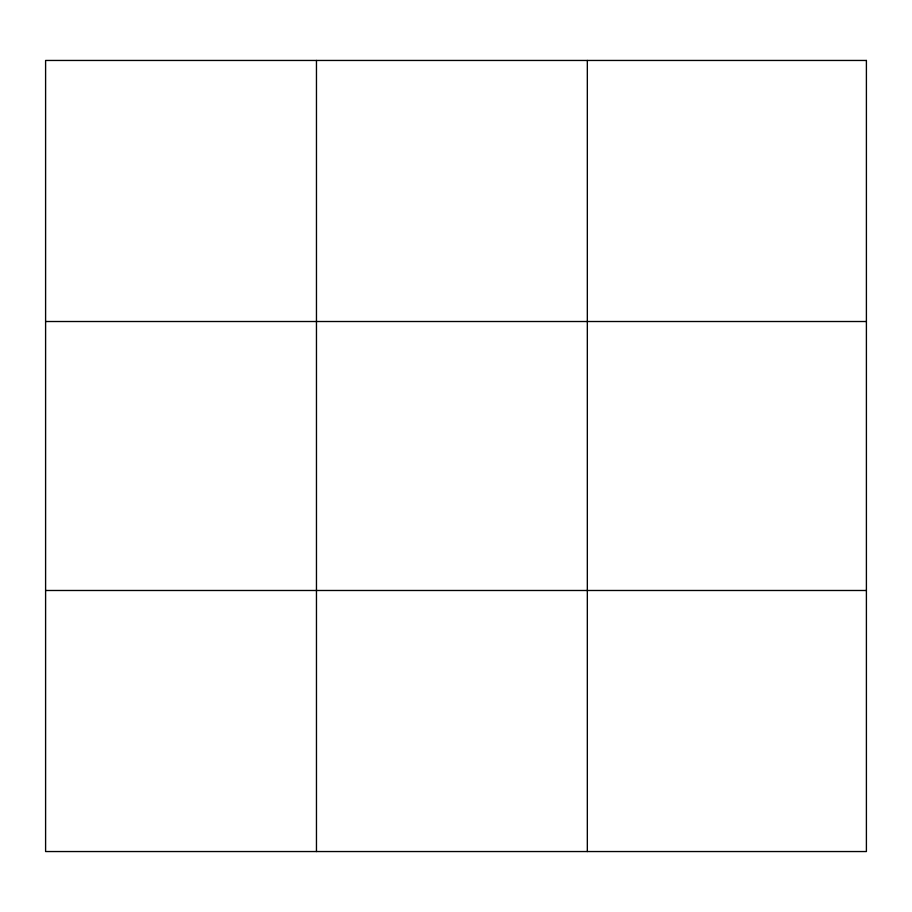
<?xml version="1.0" encoding="UTF-8"?>
<svg xmlns="http://www.w3.org/2000/svg" width="912" height="912" viewBox="0 0 912 912"><rect width="100%" height="100%" fill="white"/><g stroke="black" fill="none" stroke-linecap="round" stroke-linejoin="round"><path stroke-width="1.37" d="M316.464 60.454L316.464 851.546M587.328 60.454L587.328 851.546M45.6 321.514L866.4 321.514M45.6 590.486L866.4 590.486M866.4 60.454L866.4 851.546L45.6 851.546L45.6 60.454L866.4 60.454"/></g></svg>
